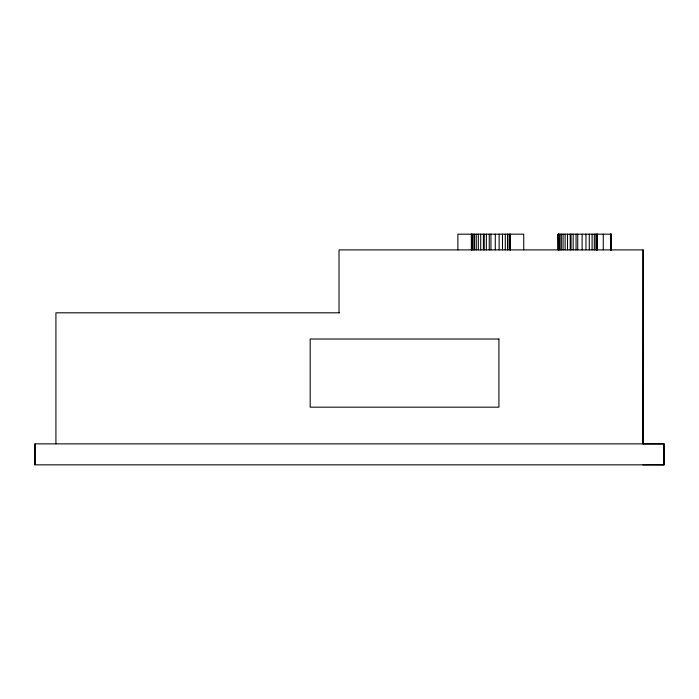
<?xml version="1.0" encoding="UTF-8"?>
<svg xmlns="http://www.w3.org/2000/svg" width="699" height="699" viewBox="0 0 699 699"><rect width="100%" height="100%" fill="white"/><g stroke="black" fill="none" stroke-linecap="round" stroke-linejoin="round"><path stroke-width="1.05" d="M34.95 464.835L34.95 443.865L664.05 443.865L664.05 464.835L34.95 464.835L34.95 443.865M339.015 312.803L339.015 249.893L643.08 249.893L642.94 443.865L663.91 443.865L663.91 464.835L642.94 464.835M663.901 464.835L663.91 443.865M558.16 234.165L558.16 249.893L558.125 234.165L611.468 234.165L611.468 249.893M339.557 312.803L55.92 312.803L55.92 443.865M643.08 249.893L643.08 443.865M611.249 234.165L611.249 249.893M610.611 234.165L610.611 249.893M610.55 234.165L610.55 249.893M603.272 234.165L603.272 249.893M597.191 234.165L597.191 249.893M596.998 234.165L596.867 249.893M596.867 234.165L596.771 249.893M595.915 234.165L595.915 249.893M594.325 234.165L594.325 249.893M592.088 234.165L592.088 249.893M589.283 234.165L589.283 249.893M585.954 234.165L585.954 249.893M582.11 234.165L582.11 249.893M577.741 234.165L577.741 249.893M576.055 234.165L576.055 249.893M573.163 234.165L573.163 249.893M571.031 234.165L571.031 249.893M570.218 234.165L570.218 249.893M567.518 234.165L567.518 249.893M565.133 234.165L565.133 249.893M563.071 234.165L563.071 249.893M561.323 234.165L561.323 249.893M559.943 234.165L559.943 249.893M558.955 234.165L558.955 249.893M558.781 234.165L558.728 249.893M558.475 234.165L558.475 249.893L558.361 234.165M523.734 249.893L523.734 234.165L457.88 234.165L457.88 249.893M510.375 234.165L510.375 249.893M510.052 234.165L510.06 249.893M509.099 234.165L509.099 249.893M507.509 234.165L507.509 249.893M505.281 234.165L505.281 249.893M502.467 234.165L502.467 249.893M499.138 234.165L499.138 249.893M495.294 234.165L495.294 249.893M490.934 234.165L490.934 249.893M489.248 234.165L489.248 249.893M486.347 234.165L486.347 249.893M484.215 234.165L484.215 249.893M483.411 234.165L483.411 249.893M480.702 234.165L480.702 249.893M478.317 234.165L478.317 249.893M476.255 234.165L476.255 249.893M474.516 234.165L474.516 249.893M473.127 234.165L473.127 249.893M472.14 234.165L472.14 249.893M471.545 234.165L471.545 249.893M471.344 234.165L471.344 249.893M498.911 339.015L310.181 339.015L310.181 407.168L498.911 407.168L498.911 339.015"/></g></svg>
